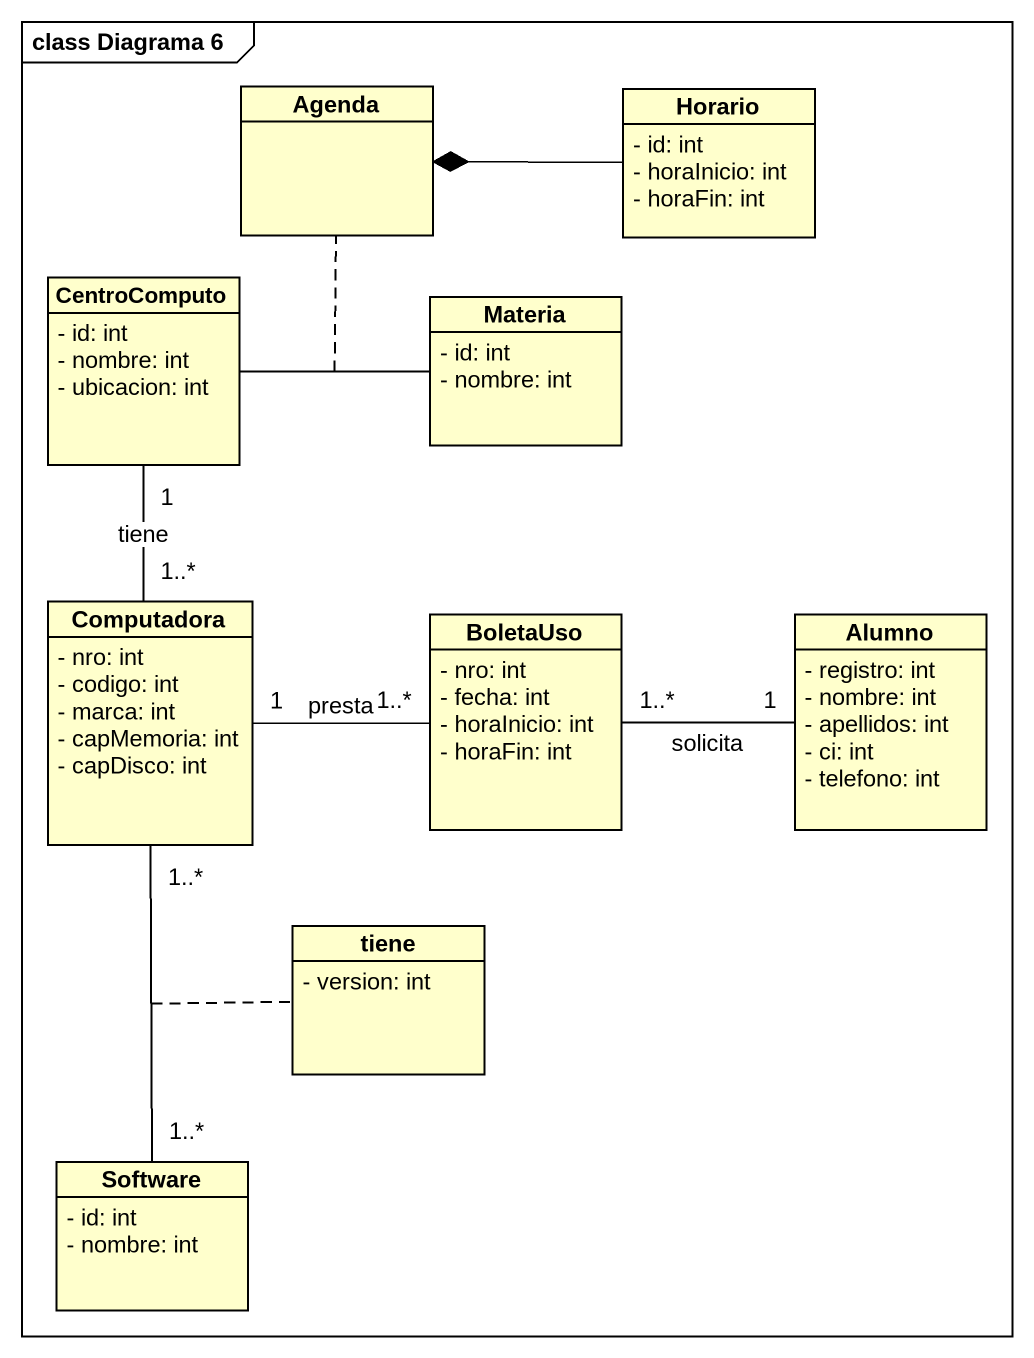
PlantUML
@startuml
mainframe class Diagrama 6
hide circle
hide empty members
skinparam classAttributeIconSize 0
class Agenda
class Horario {
  - id: int
  - horaInicio: int
  - horaFin: int
}
class CentroComputo {
  - id: int
  - nombre: int
  - ubicacion: int
}
class Materia {
  - id: int
  - nombre: int
}
class Computadora {
  - nro: int
  - codigo: int
  - marca: int
  - capMemoria: int
  - capDisco: int
}
class BoletaUso {
  - nro: int
  - fecha: int
  - horaInicio: int
  - horaFin: int
}
class Alumno {
  - registro: int
  - nombre: int
  - apellidos: int
  - ci: int
  - telefono: int
}
class tiene {
  - version: int
}
class Software {
  - id: int
  - nombre: int
}
Horario -left-* Agenda
CentroComputo -right- Materia
(CentroComputo, Materia) .. Agenda
Computadora "1..*" -up- "1" CentroComputo : tiene
Computadora "1" -right- "1..*" BoletaUso : presta
BoletaUso "1..*" -right- "1" Alumno : solicita
Software "1..*" -up- "1..*" Computadora
(Software, Computadora) .. tiene
@enduml
